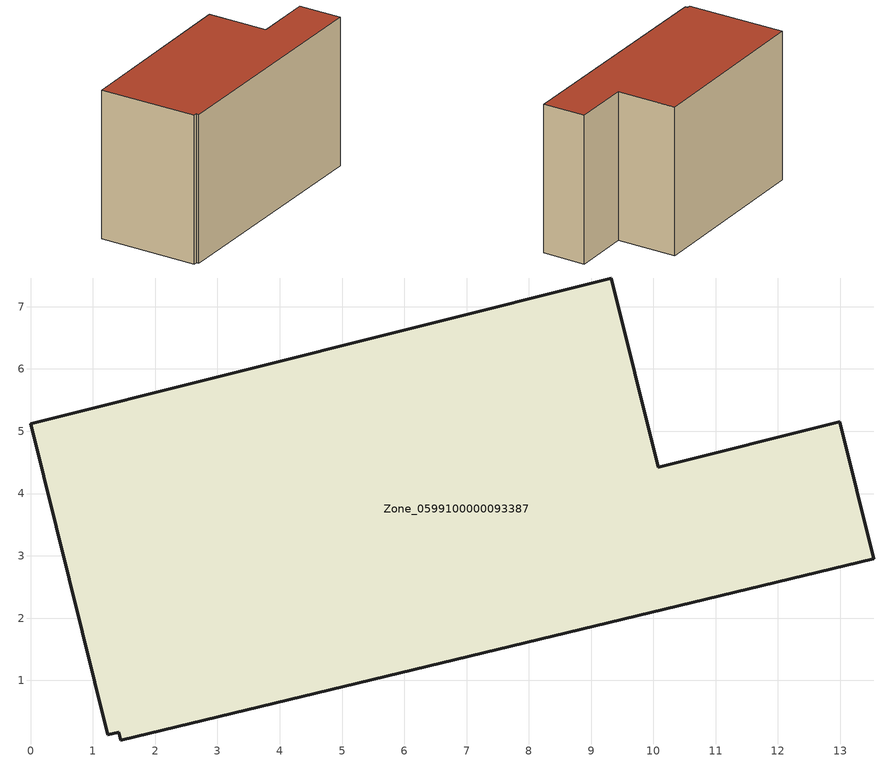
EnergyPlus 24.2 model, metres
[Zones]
Zone_0599100000093387
 floor ground (C_G): 1.41,0.17 1.24,0.13 0,5.12 9.32,7.46 10.08,4.42 12.99,5.15 13.54,2.95 1.45,0.04 z0
 wall outside (C_F): 13.54,2.95 12.99,5.15 10.08,4.42 9.32,7.46 0,5.12 1.24,0.13 1.41,0.17 1.45,0.04 13.54,2.95 z0:7.76
 roof outside (C_R): 1.45,0.04 13.54,2.95 12.99,5.15 10.08,4.42 9.32,7.46 0,5.12 1.24,0.13 1.41,0.17 z7.76
[BUILDING]
Pand.0599100000093387: North Axis=0; Terrain=City; Loads Convergence Tolerance Value=0.04; Temperature Convergence Tolerance Value=0.4; Solar Distribution=FullExterior; Maximum Number of Warmup Days=25; Minimum Number of Warmup Days=1
[Site:Location]
Rotterdam.The.Hague.AP_ZH_NLD Design_Conditions: Latitude=51.96; Longitude=4.45; Time Zone=1; Elevation=-4.5
[SITE:GROUNDTEMPERATURE:BUILDINGSURFACE]
18, 18, 18, 18, 18, 18, 18, 18, 18, 18, 18, 18
[MATERIAL] Thermal Absorptance=0.9; Solar Absorptance=0.7; Visible Absorptance=0.7
Name | Roughness | Thickness | Conductivity | Density | Specific Heat
G.TI.1975-1991 | MediumSmooth | 0.15 | 0.288461 | 540 | 1210
F.TI.1975-1991 | Rough | 0.3 | 0.230769 | 1920 | 840
R.TI.1975-1991 | MediumRough | 0.2 | 0.153846 | 1500 | 1000
[CONSTRUCTION]
C_G: G.TI.1975-1991
C_F: F.TI.1975-1991
C_R: R.TI.1975-1991
[ZONE]
Zone_0599100000093387: Type=1; Multiplier=1; Ceiling Height=Autocalculate; Volume=Autocalculate; Floor Area=autocalculate; Part of Total Floor Area=Yes
[ZONEINFILTRATION:DESIGNFLOWRATE]
Infil_Zone_0599100000093387: Zone or ZoneList or Space or SpaceList=Zone_0599100000093387; Schedule=AlwaysOn; Design Flow Rate Calculation Method=Flow/Area; Flow Rate per Floor Area=0.003; Constant Term Coefficient=1; Temperature Term Coefficient=0; Velocity Term Coefficient=0; Velocity Squared Term Coefficient=0
[HVACTEMPLATE:ZONE:IDEALLOADSAIRSYSTEM]
Zone_0599100000093387: Maximum Heating Supply Air Temperature=50; Minimum Cooling Supply Air Temperature=13; Maximum Heating Supply Air Humidity Ratio=0.0156; Minimum Cooling Supply Air Humidity Ratio=0.0077; Heating Limit=NoLimit; Cooling Limit=NoLimit; Dehumidification Control Type=ConstantSensibleHeatRatio; Cooling Sensible Heat Ratio=0.7; Dehumidification Setpoint=60; Humidification Control Type=None; Humidification Setpoint=30; Outdoor Air Method=None; Outdoor Air Flow Rate per Person=0.00944; Outdoor Air Flow Rate per Zone Floor Area=0; Outdoor Air Flow Rate per Zone=0; Demand Controlled Ventilation Type=None; Outdoor Air Economizer Type=NoEconomizer; Heat Recovery Type=None; Sensible Heat Recovery Effectiveness=0.7; Latent Heat Recovery Effectiveness=0.65
[ZONECONTROL:THERMOSTAT]
ThermostatControl_Zone_0599100000093387: Zone or ZoneList=Zone_0599100000093387; Control Type Schedule=DualSetpointControlType; Control 1=Thermostat_Zone_0599100000093387; Temperature Difference Between Cutout And Setpoint=0
[THERMOSTATSETPOINT:DUALSETPOINT]
Thermostat_Zone_0599100000093387: Heating Setpoint Temperature Schedule=HeatingSetpoint_Zone_0599100000093387; Cooling Setpoint Temperature Schedule=CoolingSetpoint_Zone_0599100000093387
[SCHEDULE:COMPACT]
HeatingSetpoint_Zone_0599100000093387: Through: 12/31, For: AllDays, Until: 24:00, 21
CoolingSetpoint_Zone_0599100000093387: Through: 12/31, For: AllDays, Until: 24:00, 24
DualSetpointControlType: Through: 12/31, For: AllDays, Until: 24:00, 4
AlwaysOn: Through: 12/31, For: AllDays, Until: 24:00, 1
